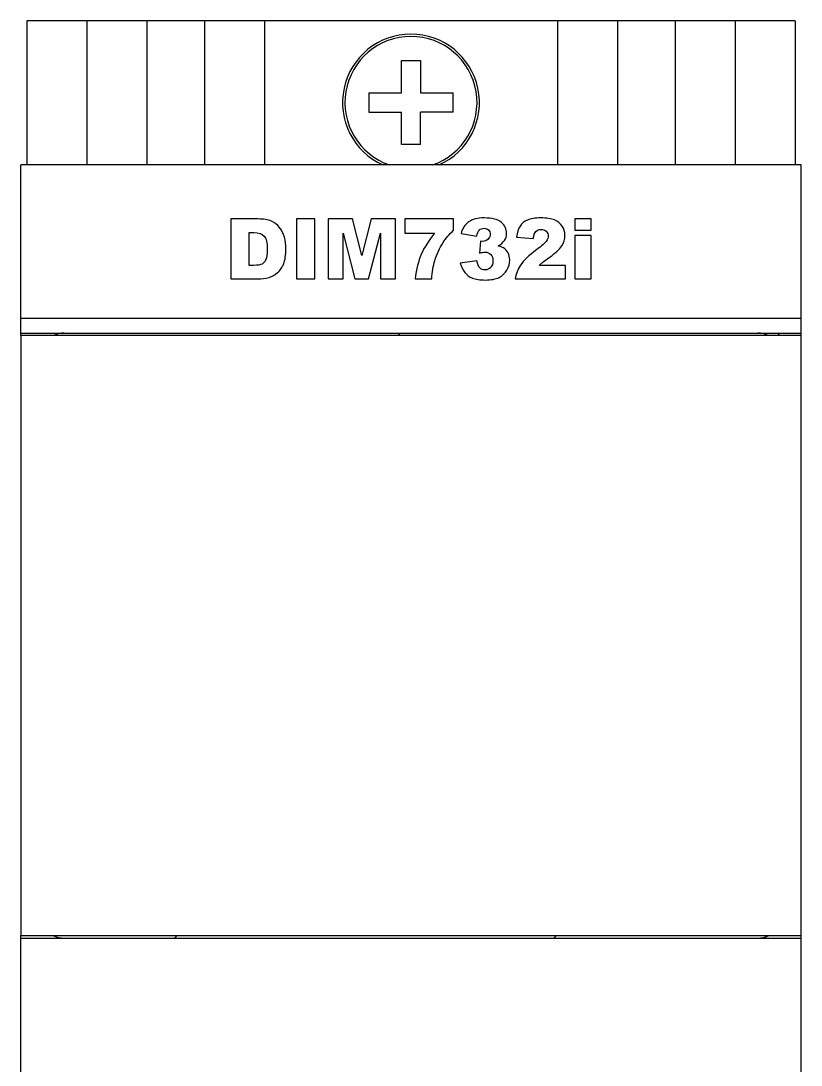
# Model space of a CAD drawing. Header units: millimetres. Extents: x 110 to 142, y 44 to 174.
# Drawn here: x 109.99 to 142.49, y 130.53 to 174.02 of the extents above; entities that cross this region are included whole.
import ezdxf

# ---------------------------------------------------------------- set-up
doc = ezdxf.new("R2010")
doc.units = ezdxf.units.MM
doc.header["$LTSCALE"] = 16.335
doc.layers.get('0').update_dxf_attribs({"linetype": 'CONTINUOUS'})

msp = doc.modelspace()

# ---------------------------------------------------------------- linework, layer by layer
at = {"linetype": 'Continuous'}
for p, q in [((110.242, 174.02), (110.242, 168.02)), ((142.242, 174.02), (110.242, 174.02)), ((112.742, 174.02), (112.742, 168.02)), ((115.242, 174.02), (115.242, 168.02)), ((117.642, 174.02), (117.642, 168.02)), ((120.142, 174.02), (120.142, 168.02)), ((132.342, 174.02), (132.342, 168.02)), ((134.842, 174.02), (134.842, 168.02)), ((137.242, 174.02), (137.242, 168.02)), ((139.742, 174.02), (139.742, 168.02)), ((142.242, 174.02), (142.242, 168.02)), ((125.842, 171.02), (125.842, 172.37)), ((125.842, 172.37), (126.642, 172.37)), ((126.642, 172.37), (126.642, 171.02)), ((124.492, 171.02), (124.492, 170.22)), ((124.492, 171.02), (125.842, 171.02)), ((126.642, 171.02), (127.992, 171.02)), ((127.992, 170.22), (127.992, 171.02)), ((124.492, 170.22), (125.842, 170.22)), ((125.842, 168.87), (125.842, 170.22)), ((126.642, 168.87), (126.642, 170.22)), ((127.992, 170.22), (126.642, 170.22)), ((126.642, 168.87), (125.842, 168.87)), ((109.992, 160.92), (109.992, 168.02)), ((142.492, 168.02), (109.992, 168.02)), ((142.492, 160.92), (142.492, 168.02)), ((118.731, 165.77), (118.731, 163.27)), ((119.878, 165.77), (118.731, 165.77)), ((121.468, 165.77), (121.468, 163.27)), ((122.242, 165.77), (121.468, 165.77)), ((122.242, 163.27), (122.242, 165.77)), ((122.788, 165.77), (122.788, 163.27)), ((123.802, 165.77), (122.788, 165.77)), ((124.194, 164.249), (123.802, 165.77)), ((124.583, 165.77), (124.194, 164.249)), ((125.6, 165.77), (124.583, 165.77)), ((125.6, 163.27), (125.6, 165.77)), ((125.992, 165.77), (125.992, 165.183)), ((128.019, 165.77), (125.992, 165.77)), ((128.019, 165.301), (128.019, 165.77)), ((133.06, 165.77), (133.06, 165.298)), ((133.754, 165.77), (133.06, 165.77)), ((133.754, 165.298), (133.754, 165.77)), ((133.06, 165.298), (133.754, 165.298)), ((119.503, 163.838), (119.503, 165.204)), ((119.503, 165.204), (119.696, 165.204)), ((123.42, 163.27), (123.42, 165.177)), ((123.42, 165.177), (123.906, 163.27)), ((124.479, 163.27), (124.967, 165.177)), ((124.967, 165.177), (124.967, 163.27)), ((125.992, 165.183), (127.226, 165.183)), ((128.326, 165.165), (128.983, 165.047)), ((129.133, 164.846), (129.097, 164.349)), ((129.223, 164.837), (129.133, 164.846)), ((130.639, 165.015), (131.335, 164.958)), ((133.06, 165.081), (133.06, 163.27)), ((133.754, 165.081), (133.06, 165.081)), ((133.754, 163.27), (133.754, 165.081)), ((128.983, 164.022), (128.289, 163.93)), ((131.587, 163.836), (131.753, 163.987)), ((131.753, 163.987), (132.033, 164.191)), ((119.692, 163.838), (119.503, 163.838)), ((132.672, 163.836), (131.587, 163.836)), ((132.672, 163.27), (132.672, 163.836)), ((118.731, 163.27), (119.878, 163.27)), ((121.468, 163.27), (122.242, 163.27)), ((122.788, 163.27), (123.42, 163.27)), ((123.906, 163.27), (124.479, 163.27)), ((124.967, 163.27), (125.6, 163.27)), ((126.413, 163.27), (127.105, 163.27)), ((130.588, 163.27), (132.672, 163.27)), ((133.06, 163.27), (133.754, 163.27)), ((142.492, 161.62), (109.992, 161.62)), ((109.992, 161.02), (142.492, 161.02)), ((109.992, 160.92), (109.992, 135.92)), ((142.492, 160.92), (109.992, 160.92)), ((125.698, 160.92), (125.798, 161.02)), ((141.503, 160.92), (141.603, 161.02)), ((142.492, 135.92), (142.492, 160.92)), ((109.992, 50.02), (109.992, 135.92)), ((109.992, 135.92), (142.492, 135.92)), ((109.992, 135.82), (142.492, 135.82)), ((116.403, 135.82), (116.503, 135.92)), ((132.208, 135.82), (132.308, 135.92)), ((142.492, 50.02), (142.492, 135.92))]:
    msp.add_line(p, q, dxfattribs=at)
for centre, radius, start, end in [((126.242, 170.62), 2.85, 294.1365, 245.8635), ((126.242, 170.62), 2.75, 288.9617, 251.0383), ((111.792, 160.02), 1, 90, 115.6867), ((140.692, 160.02), 1, 64.3133, 90), ((111.792, 136.82), 1, 244.3133, 270), ((140.692, 136.82), 1, 270, 295.6867)]:
    msp.add_arc(centre, radius, start, end, dxfattribs=at)
for points in [[(120.426, 165.678), (120.286, 165.739), (120.103, 165.77), (119.878, 165.77)], [(129.3, 165.813), (129.015, 165.813), (128.795, 165.756), (128.641, 165.645)], [(130.007, 165.629), (129.861, 165.751), (129.626, 165.813), (129.3, 165.813)], [(131.096, 165.724), (130.963, 165.666), (130.86, 165.581), (130.788, 165.472)], [(131.647, 165.813), (131.411, 165.813), (131.229, 165.782), (131.096, 165.724)], [(132.216, 165.728), (132.08, 165.784), (131.891, 165.813), (131.647, 165.813)], [(132.537, 165.472), (132.458, 165.588), (132.353, 165.673), (132.216, 165.728)], [(120.771, 165.413), (120.68, 165.528), (120.565, 165.616), (120.426, 165.678)], [(120.969, 165.013), (120.929, 165.165), (120.862, 165.298), (120.771, 165.413)], [(127.578, 164.784), (127.695, 164.968), (127.842, 165.141), (128.019, 165.301)], [(128.641, 165.645), (128.485, 165.533), (128.381, 165.373), (128.326, 165.165)], [(128.983, 165.047), (129, 165.17), (129.036, 165.257), (129.087, 165.306)], [(129.087, 165.306), (129.138, 165.356), (129.205, 165.381), (129.286, 165.381)], [(129.286, 165.381), (129.365, 165.381), (129.428, 165.357), (129.473, 165.312)], [(129.473, 165.312), (129.518, 165.267), (129.542, 165.206), (129.542, 165.13)], [(130.226, 165.171), (130.226, 165.356), (130.153, 165.507), (130.007, 165.629)], [(130.788, 165.472), (130.716, 165.362), (130.666, 165.209), (130.639, 165.015)], [(131.448, 165.253), (131.503, 165.308), (131.577, 165.337), (131.665, 165.337)], [(131.665, 165.337), (131.751, 165.337), (131.821, 165.31), (131.877, 165.255)], [(132.654, 165.084), (132.654, 165.228), (132.615, 165.356), (132.537, 165.472)], [(119.696, 165.204), (119.895, 165.204), (120.039, 165.154), (120.125, 165.056)], [(120.125, 165.056), (120.211, 164.958), (120.255, 164.777), (120.255, 164.513)], [(121.031, 164.529), (121.031, 164.699), (121.011, 164.859), (120.969, 165.013)], [(127.226, 165.183), (126.972, 164.868), (126.786, 164.573), (126.67, 164.297)], [(129.45, 164.924), (129.389, 164.866), (129.314, 164.837), (129.223, 164.837)], [(129.542, 165.13), (129.542, 165.05), (129.512, 164.982), (129.45, 164.924)], [(129.87, 164.648), (129.989, 164.713), (130.078, 164.789), (130.137, 164.878)], [(130.137, 164.878), (130.195, 164.965), (130.226, 165.062), (130.226, 165.171)], [(131.335, 164.958), (131.353, 165.098), (131.391, 165.197), (131.448, 165.253)], [(131.876, 164.838), (131.819, 164.759), (131.689, 164.643), (131.486, 164.493)], [(131.962, 165.061), (131.962, 164.989), (131.933, 164.916), (131.876, 164.838)], [(131.877, 165.255), (131.933, 165.2), (131.962, 165.136), (131.962, 165.061)], [(132.52, 164.648), (132.608, 164.786), (132.654, 164.931), (132.654, 165.084)], [(120.255, 164.513), (120.255, 164.312), (120.235, 164.167), (120.196, 164.079)], [(120.939, 163.906), (121, 164.053), (121.031, 164.261), (121.031, 164.529)], [(127.237, 164.033), (127.32, 164.309), (127.434, 164.559), (127.578, 164.784)], [(130.091, 164.564), (130.04, 164.595), (129.965, 164.624), (129.87, 164.648)], [(130.284, 164.361), (130.238, 164.445), (130.173, 164.513), (130.091, 164.564)], [(131.486, 164.493), (131.152, 164.245), (130.925, 164.031), (130.804, 163.85)], [(132.033, 164.191), (132.269, 164.356), (132.431, 164.508), (132.52, 164.648)], [(120.196, 164.079), (120.158, 163.99), (120.105, 163.927), (120.037, 163.891)], [(126.67, 164.297), (126.553, 164.02), (126.468, 163.678), (126.413, 163.27)], [(127.105, 163.27), (127.128, 163.563), (127.172, 163.817), (127.237, 164.033)], [(129.109, 163.73), (129.051, 163.785), (129.01, 163.882), (128.983, 164.022)], [(129.097, 164.349), (129.193, 164.377), (129.268, 164.39), (129.322, 164.39)], [(129.322, 164.39), (129.425, 164.39), (129.505, 164.358), (129.564, 164.294)], [(129.655, 164.025), (129.655, 163.911), (129.622, 163.821), (129.561, 163.753)], [(129.564, 164.294), (129.624, 164.23), (129.655, 164.141), (129.655, 164.025)], [(130.239, 163.644), (130.315, 163.776), (130.354, 163.916), (130.354, 164.063)], [(130.354, 164.063), (130.354, 164.179), (130.33, 164.278), (130.284, 164.361)], [(120.037, 163.891), (119.969, 163.855), (119.853, 163.838), (119.692, 163.838)], [(120.339, 163.338), (120.461, 163.371), (120.577, 163.437), (120.686, 163.536)], [(120.686, 163.536), (120.794, 163.635), (120.878, 163.759), (120.939, 163.906)], [(128.289, 163.93), (128.333, 163.773), (128.398, 163.643), (128.483, 163.541)], [(128.483, 163.541), (128.569, 163.439), (128.676, 163.36), (128.807, 163.307)], [(129.329, 163.65), (129.24, 163.65), (129.167, 163.676), (129.109, 163.73)], [(129.561, 163.753), (129.5, 163.684), (129.421, 163.65), (129.329, 163.65)], [(129.91, 163.335), (130.054, 163.406), (130.163, 163.51), (130.239, 163.644)], [(130.804, 163.85), (130.683, 163.669), (130.612, 163.475), (130.588, 163.27)], [(119.878, 163.27), (120.015, 163.27), (120.168, 163.292), (120.339, 163.338)], [(128.807, 163.307), (128.939, 163.255), (129.118, 163.227), (129.346, 163.227)], [(129.346, 163.227), (129.578, 163.227), (129.767, 163.265), (129.91, 163.335)]]:
    msp.add_open_spline(points, degree=3, dxfattribs=at)

doc.saveas('drawing.dxf')
